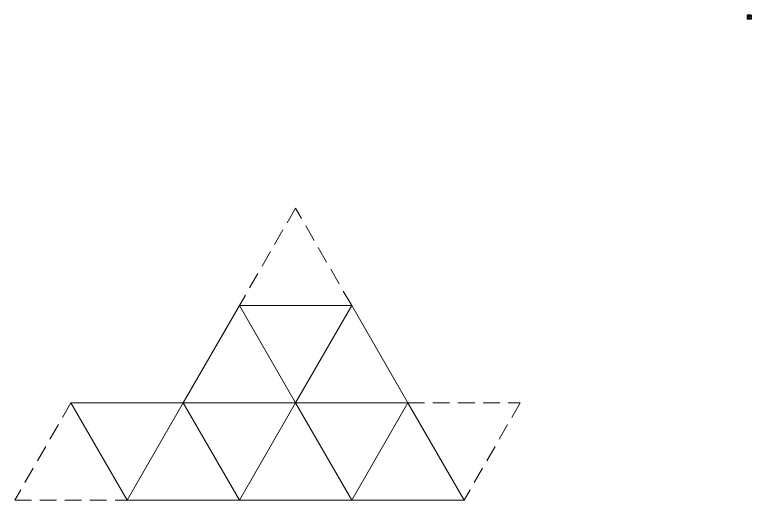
# Model space of a CAD drawing. Header units: inches. Extents: x -298 to 15350, y -6 to 2753.
# Drawn here: x 2736 to 3838, y 841 to 1567 of the extents above; entities that cross this region are included whole.
import ezdxf

# ---------------------------------------------------------------- set-up
doc = ezdxf.new("R2010")
doc.units = ezdxf.units.IN
doc.header["$MEASUREMENT"] = 0
doc.linetypes.add('CENTER', pattern=[2, 1.25, -0.25, 0.25, -0.25])
doc.linetypes.add('HIDDEN', pattern=[0.375, 0.25, -0.125])
for name, color, linetype, lineweight in [('GRID', 1, 'Continuous', 9), ('WALL FRAMING', 9, 'CENTER', 30), ('WALLS', 7, 'Continuous', 30)]:
    doc.layers.add(name, color=color, linetype=linetype, lineweight=lineweight)

msp = doc.modelspace()

# ---------------------------------------------------------------- linework, layer by layer
at = {"layer": 'GRID', "linetype": 'HIDDEN', "ltscale": 100}
for p, q in [((3155.99865, 1277.83187), (3071.99865, 1132.3396)), ((3239.99865, 1132.3396), (3155.99865, 1277.83187)), ((2819.99865, 986.84733), (2735.99865, 841.35507)), ((3323.99865, 986.84733), (3491.99865, 986.84733)), ((3491.99865, 986.84733), (3407.99865, 841.35507)), ((2735.99865, 841.35507), (2903.99865, 841.35507))]:
    msp.add_line(p, q, dxfattribs=at)
at = {"layer": 'GRID'}
for p, q in [((3071.99865, 1132.3396), (2987.99865, 986.84733)), ((3155.99865, 986.84733), (3071.99865, 1132.3396)), ((3071.99865, 1132.3396), (3239.99865, 1132.3396)), ((3155.99865, 986.84733), (3071.99865, 1132.3396)), ((3071.99865, 1132.3396), (3239.99865, 1132.3396)), ((3239.99865, 1132.3396), (3155.99865, 986.84733)), ((3239.99865, 1132.3396), (3155.99865, 986.84733)), ((3323.99865, 986.84733), (3239.99865, 1132.3396)), ((2987.99865, 986.84733), (2819.99865, 986.84733)), ((2819.99865, 986.84733), (2903.99865, 841.35507)), ((2903.99865, 841.35507), (2819.99865, 986.84733)), ((2903.99865, 841.35507), (2987.99865, 986.84733)), ((2903.99865, 841.35507), (2987.99865, 986.84733)), ((3155.99865, 986.84733), (2987.99865, 986.84733)), ((2987.99865, 986.84733), (3071.99865, 841.35507)), ((2987.99865, 986.84733), (3071.99865, 841.35507)), ((2987.99865, 986.84733), (3155.99865, 986.84733)), ((3155.99865, 986.84733), (3071.99865, 841.35507)), ((3071.99865, 841.35507), (3155.99865, 986.84733)), ((3239.99865, 841.35507), (3155.99865, 986.84733)), ((3155.99865, 986.84733), (3323.99865, 986.84733)), ((3239.99865, 841.35507), (3155.99865, 986.84733)), ((3155.99865, 986.84733), (3323.99865, 986.84733)), ((3323.99865, 986.84733), (3239.99865, 841.35507)), ((3323.99865, 986.84733), (3239.99865, 841.35507)), ((3407.99865, 841.35507), (3323.99865, 986.84733)), ((3407.99865, 841.35507), (3323.99865, 986.84733)), ((3071.99865, 841.35507), (2903.99865, 841.35507)), ((3071.99865, 841.35507), (3239.99865, 841.35507)), ((3239.99865, 841.35507), (3407.99865, 841.35507))]:
    msp.add_line(p, q, dxfattribs=at)
at = {"layer": 'WALL FRAMING', "ltscale": 15}
for p, q in [((3837.66977, 1566.36196), (3831.66977, 1566.36196)), ((3831.66977, 1566.36196), (3831.66977, 1560.36196)), ((3837.66977, 1566.36196), (3837.66977, 1560.36196)), ((3837.66977, 1560.36196), (3831.66977, 1560.36196))]:
    msp.add_line(p, q, dxfattribs=at)
at = {"layer": 'WALL FRAMING', "color": 7, "linetype": 'Continuous', "lineweight": 9, "ltscale": 150}
for p, q in [((3834.05508, 1566.94389), (3834.64593, 1566.94389)), ((3834.64593, 1562.25237), (3834.64593, 1566.94389)), ((3834.64593, 1566.94389), (3835.23678, 1566.94389))]:
    msp.add_line(p, q, dxfattribs=at)
at = {"layer": 'WALLS', "linetype": 'Continuous', "lineweight": 9, "ltscale": 15}
for p, q in [((3831.66977, 1560.36196), (3837.66977, 1566.36196)), ((3837.66977, 1560.36196), (3831.66977, 1566.36196))]:
    msp.add_line(p, q, dxfattribs=at)

doc.saveas('drawing.dxf')
